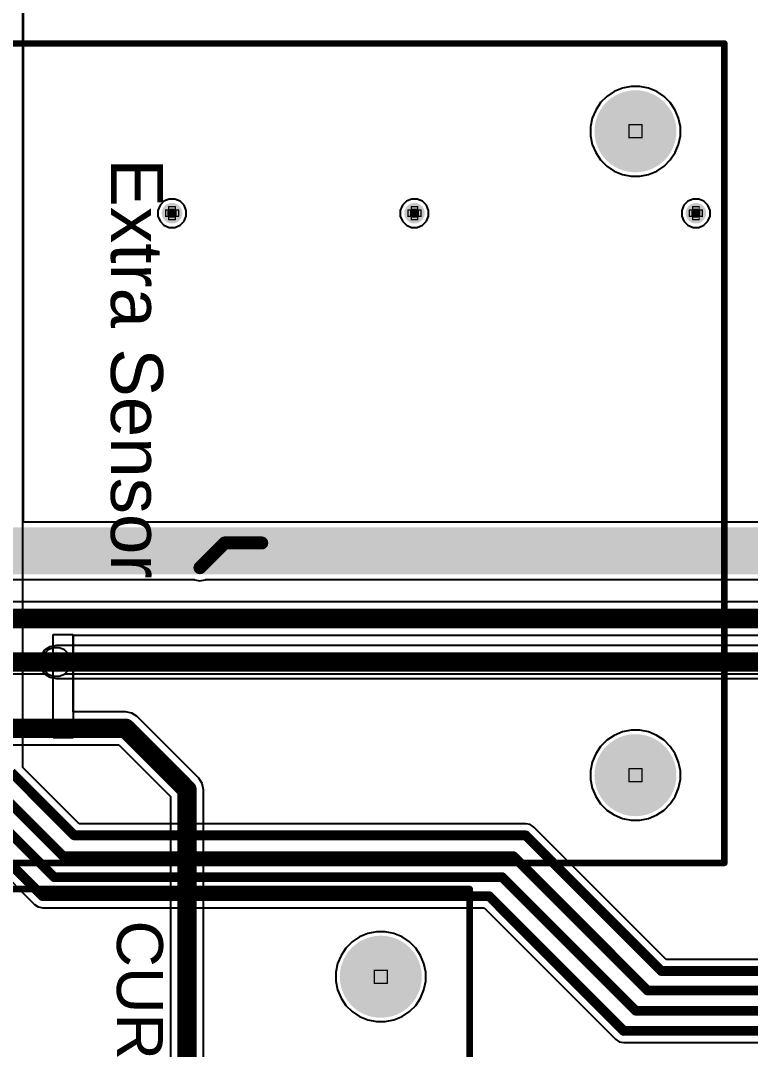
# Model space of a CAD drawing. Header units: inches. Extents: x -7 to 5163, y -3 to 5149.
# Drawn here: x 11.66 to 40.18, y 62.95 to 103.13 of the extents above; entities that cross this region are included whole.
import ezdxf

# ---------------------------------------------------------------- set-up
doc = ezdxf.new("R2010")
doc.units = ezdxf.units.IN
for name, color, linetype in [('Bottom Layer', 5, 'Continuous'), ('Bottom Solder', 6, 'Continuous'), ('Drill Drawing', 1, 'Continuous'), ('GND', 76, 'Continuous'), ('Multi-Layer', 9, 'Continuous'), ('Pad Holes', 156, 'Continuous'), ('PWR', 16, 'Continuous'), ('Top Layer', 1, 'Continuous'), ('Top Overlay', 2, 'Continuous'), ('Top Solder', 216, 'Continuous'), ('Via Holes', 16, 'Continuous')]:
    doc.layers.add(name, color=color, linetype=linetype)
doc.styles.add('Arial', font='', dxfattribs={"height": 0.2})
doc.styles.get('Arial').set_extended_font_data('Arial')

msp = doc.modelspace()

# ---------------------------------------------------------------- hatches: boundary and pattern name
at = {"layer": 'Bottom Layer'}
h = msp.add_hatch(color=5, dxfattribs=at)
edge = h.paths.add_edge_path()
edge.add_arc((35.687, 98.806), 1.5, 0, 360)
h = msp.add_hatch(color=5, dxfattribs=at)
edge = h.paths.add_edge_path()
edge.add_arc((17.577, 95.606), 0.3, 0, 360)
h = msp.add_hatch(color=5, dxfattribs=at)
edge = h.paths.add_edge_path()
edge.add_arc((27.051, 95.606), 0.3, 0, 360)
h = msp.add_hatch(color=5, dxfattribs=at)
edge = h.paths.add_edge_path()
edge.add_arc((38.049, 95.606), 0.3, 0, 360)
msp.add_hatch(color=5, dxfattribs=at).paths.add_polyline_path([(9.55, 81.509), (86.462, 81.509), (86.462, 83.333), (9.55, 83.333)])
h = msp.add_hatch(color=5, dxfattribs=at)
edge = h.paths.add_edge_path()
edge.add_arc((13.056, 78.08), 0.3, 0, 360)
h = msp.add_hatch(color=5, dxfattribs=at)
edge = h.paths.add_edge_path()
edge.add_arc((35.687, 73.66), 1.5, 0, 360)
h = msp.add_hatch(color=5, dxfattribs=at)
edge = h.paths.add_edge_path()
edge.add_arc((25.736, 65.788), 1.5, 0, 360)
at = {"layer": 'Bottom Solder'}
h = msp.add_hatch(color=6, dxfattribs=at)
edge = h.paths.add_edge_path()
edge.add_arc((35.687, 98.806), 1.602, 0, 360)
h = msp.add_hatch(color=6, dxfattribs=at)
edge = h.paths.add_edge_path()
edge.add_arc((17.577, 95.606), 0.402, 0, 360)
h = msp.add_hatch(color=6, dxfattribs=at)
edge = h.paths.add_edge_path()
edge.add_arc((27.051, 95.606), 0.402, 0, 360)
h = msp.add_hatch(color=6, dxfattribs=at)
edge = h.paths.add_edge_path()
edge.add_arc((38.049, 95.606), 0.402, 0, 360)
h = msp.add_hatch(color=6, dxfattribs=at)
edge = h.paths.add_edge_path()
edge.add_arc((13.056, 78.08), 0.402, 0, 360)
h = msp.add_hatch(color=6, dxfattribs=at)
edge = h.paths.add_edge_path()
edge.add_arc((35.687, 73.66), 1.602, 0, 360)
h = msp.add_hatch(color=6, dxfattribs=at)
edge = h.paths.add_edge_path()
edge.add_arc((25.736, 65.788), 1.602, 0, 360)
at = {"layer": 'GND'}
h = msp.add_hatch(color=76, dxfattribs=at)
edge = h.paths.add_edge_path()
edge.add_arc((35.687, 98.806), 1.5, 0, 360)
h = msp.add_hatch(color=76, dxfattribs=at)
edge = h.paths.add_edge_path()
edge.add_arc((17.577, 95.606), 0.3, 0, 360)
h = msp.add_hatch(color=76, dxfattribs=at)
edge = h.paths.add_edge_path()
edge.add_arc((27.051, 95.606), 0.3, 0, 360)
h = msp.add_hatch(color=76, dxfattribs=at)
edge = h.paths.add_edge_path()
edge.add_arc((38.049, 95.606), 0.3, 0, 360)
h = msp.add_hatch(color=76, dxfattribs=at)
edge = h.paths.add_edge_path()
edge.add_arc((13.056, 78.08), 0.3, 0, 360)
h = msp.add_hatch(color=76, dxfattribs=at)
edge = h.paths.add_edge_path()
edge.add_arc((35.687, 73.66), 1.5, 0, 360)
h = msp.add_hatch(color=76, dxfattribs=at)
edge = h.paths.add_edge_path()
edge.add_arc((25.736, 65.788), 1.5, 0, 360)
at = {"layer": 'Multi-Layer'}
h = msp.add_hatch(color=9, dxfattribs=at)
edge = h.paths.add_edge_path()
edge.add_arc((35.687, 98.806), 1.5, 0, 360)
h = msp.add_hatch(color=9, dxfattribs=at)
edge = h.paths.add_edge_path()
edge.add_arc((35.687, 73.66), 1.5, 0, 360)
h = msp.add_hatch(color=9, dxfattribs=at)
edge = h.paths.add_edge_path()
edge.add_arc((25.736, 65.788), 1.5, 0, 360)
at = {"layer": 'Pad Holes'}
h = msp.add_hatch(color=7, dxfattribs=at)
edge = h.paths.add_edge_path()
edge.add_arc((35.687, 98.806), 1.5, 0, 360)
h = msp.add_hatch(color=7, dxfattribs=at)
edge = h.paths.add_edge_path()
edge.add_arc((35.687, 73.66), 1.5, 0, 360)
h = msp.add_hatch(color=7, dxfattribs=at)
edge = h.paths.add_edge_path()
edge.add_arc((25.736, 65.788), 1.5, 0, 360)
at = {"layer": 'PWR'}
h = msp.add_hatch(color=16, dxfattribs=at)
edge = h.paths.add_edge_path()
edge.add_arc((35.687, 98.806), 1.5, 0, 360)
h = msp.add_hatch(color=16, dxfattribs=at)
edge = h.paths.add_edge_path()
edge.add_arc((17.577, 95.606), 0.3, 0, 360)
h = msp.add_hatch(color=16, dxfattribs=at)
edge = h.paths.add_edge_path()
edge.add_arc((27.051, 95.606), 0.3, 0, 360)
h = msp.add_hatch(color=16, dxfattribs=at)
edge = h.paths.add_edge_path()
edge.add_arc((38.049, 95.606), 0.3, 0, 360)
h = msp.add_hatch(color=16, dxfattribs=at)
edge = h.paths.add_edge_path()
edge.add_arc((13.056, 78.08), 0.3, 0, 360)
h = msp.add_hatch(color=16, dxfattribs=at)
edge = h.paths.add_edge_path()
edge.add_arc((35.687, 73.66), 1.5, 0, 360)
h = msp.add_hatch(color=16, dxfattribs=at)
edge = h.paths.add_edge_path()
edge.add_arc((25.736, 65.788), 1.5, 0, 360)
at = {"layer": 'Top Layer'}
h = msp.add_hatch(color=1, dxfattribs=at)
edge = h.paths.add_edge_path()
edge.add_arc((35.687, 98.806), 1.5, 0, 360)
h = msp.add_hatch(color=1, dxfattribs=at)
edge = h.paths.add_edge_path()
edge.add_arc((17.577, 95.606), 0.3, 0, 360)
h = msp.add_hatch(color=1, dxfattribs=at)
edge = h.paths.add_edge_path()
edge.add_arc((27.051, 95.606), 0.3, 0, 360)
h = msp.add_hatch(color=1, dxfattribs=at)
edge = h.paths.add_edge_path()
edge.add_arc((38.049, 95.606), 0.3, 0, 360)
h = msp.add_hatch(color=1, dxfattribs=at)
edge = h.paths.add_edge_path()
edge.add_arc((13.056, 78.08), 0.3, 0, 360)
h = msp.add_hatch(color=1, dxfattribs=at)
edge = h.paths.add_edge_path()
edge.add_arc((35.687, 73.66), 1.5, 0, 360)
h = msp.add_hatch(color=1, dxfattribs=at)
edge = h.paths.add_edge_path()
edge.add_arc((25.736, 65.788), 1.5, 0, 360)
at = {"layer": 'Top Solder'}
h = msp.add_hatch(color=216, dxfattribs=at)
edge = h.paths.add_edge_path()
edge.add_arc((35.687, 98.806), 1.602, 0, 360)
h = msp.add_hatch(color=216, dxfattribs=at)
edge = h.paths.add_edge_path()
edge.add_arc((17.577, 95.606), 0.402, 0, 360)
h = msp.add_hatch(color=216, dxfattribs=at)
edge = h.paths.add_edge_path()
edge.add_arc((27.051, 95.606), 0.402, 0, 360)
h = msp.add_hatch(color=216, dxfattribs=at)
edge = h.paths.add_edge_path()
edge.add_arc((38.049, 95.606), 0.402, 0, 360)
h = msp.add_hatch(color=216, dxfattribs=at)
edge = h.paths.add_edge_path()
edge.add_arc((13.056, 78.08), 0.402, 0, 360)
h = msp.add_hatch(color=216, dxfattribs=at)
edge = h.paths.add_edge_path()
edge.add_arc((35.687, 73.66), 1.602, 0, 360)
h = msp.add_hatch(color=216, dxfattribs=at)
edge = h.paths.add_edge_path()
edge.add_arc((25.736, 65.788), 1.602, 0, 360)
at = {"layer": 'Via Holes'}
h = msp.add_hatch(color=7, dxfattribs=at)
edge = h.paths.add_edge_path()
edge.add_arc((17.577, 95.606), 0.15, 0, 360)
h = msp.add_hatch(color=7, dxfattribs=at)
edge = h.paths.add_edge_path()
edge.add_arc((27.051, 95.606), 0.15, 0, 360)
h = msp.add_hatch(color=7, dxfattribs=at)
edge = h.paths.add_edge_path()
edge.add_arc((38.049, 95.606), 0.15, 0, 360)
h = msp.add_hatch(color=7, dxfattribs=at)
edge = h.paths.add_edge_path()
edge.add_arc((13.056, 78.08), 0.15, 0, 360)

# ---------------------------------------------------------------- linework, layer by layer
at = {"layer": 'Bottom Layer'}
for p, q in [((11.776, 83.54), (11.776, 108.329)), ((35.175, 100.493), (34.856, 100.36)), ((35.514, 100.56), (35.175, 100.493)), ((35.86, 100.56), (35.514, 100.56)), ((36.199, 100.493), (35.86, 100.56)), ((36.518, 100.36), (36.199, 100.493)), ((34.569, 100.168), (34.325, 99.924)), ((34.856, 100.36), (34.569, 100.168)), ((36.805, 100.168), (36.518, 100.36)), ((37.049, 99.924), (36.805, 100.168)), ((34.325, 99.924), (34.133, 99.637)), ((37.241, 99.637), (37.049, 99.924)), ((34, 99.318), (33.933, 98.979)), ((34.133, 99.637), (34, 99.318)), ((37.374, 99.318), (37.241, 99.637)), ((37.441, 98.979), (37.374, 99.318)), ((33.933, 98.979), (33.933, 98.633)), ((37.441, 98.633), (37.441, 98.979)), ((33.933, 98.633), (34, 98.294)), ((37.374, 98.294), (37.441, 98.633)), ((34, 98.294), (34.133, 97.975)), ((37.241, 97.975), (37.374, 98.294)), ((34.133, 97.975), (34.325, 97.688)), ((34.325, 97.688), (34.569, 97.444)), ((36.805, 97.444), (37.049, 97.688)), ((37.049, 97.688), (37.241, 97.975)), ((34.569, 97.444), (34.856, 97.252)), ((34.856, 97.252), (35.175, 97.119)), ((36.199, 97.119), (36.518, 97.252)), ((36.518, 97.252), (36.805, 97.444)), ((35.175, 97.119), (35.514, 97.052)), ((35.514, 97.052), (35.86, 97.052)), ((35.86, 97.052), (36.199, 97.119)), ((86.462, 83.54), (11.776, 83.54)), ((9.55, 81.301), (18.445, 81.301)), ((18.445, 81.301), (18.471, 81.284)), ((18.471, 81.284), (18.669, 81.245)), ((18.669, 81.245), (18.867, 81.284)), ((18.867, 81.284), (18.893, 81.301)), ((18.893, 81.301), (86.462, 81.301)), ((88.488, 80.429), (8.879, 80.429)), ((12.929, 79.159), (13.716, 79.159)), ((12.929, 75.12), (12.929, 79.159)), ((13.716, 79.159), (13.716, 75.12)), ((13.716, 76.136), (13.716, 79.134)), ((13.716, 79.134), (88.756, 79.134)), ((15.762, 76.136), (13.716, 76.136)), ((16.01, 76.087), (15.762, 76.136)), ((16.22, 75.947), (16.01, 76.087)), ((18.619, 73.548), (16.22, 75.947)), ((34.856, 75.214), (34.569, 75.022)), ((35.175, 75.347), (34.856, 75.214)), ((35.514, 75.414), (35.175, 75.347)), ((35.86, 75.414), (35.514, 75.414)), ((36.199, 75.347), (35.86, 75.414)), ((36.518, 75.214), (36.199, 75.347)), ((36.805, 75.022), (36.518, 75.214)), ((6.63, 74.841), (15.494, 74.841)), ((13.716, 75.12), (12.929, 75.12)), ((15.494, 74.841), (17.514, 72.822)), ((34.325, 74.778), (34.133, 74.491)), ((34.569, 75.022), (34.325, 74.778)), ((37.049, 74.778), (36.805, 75.022)), ((37.241, 74.491), (37.049, 74.778)), ((34.133, 74.491), (34, 74.172)), ((37.374, 74.172), (37.241, 74.491)), ((34, 74.172), (33.933, 73.833)), ((37.441, 73.833), (37.374, 74.172)), ((18.759, 73.337), (18.619, 73.548)), ((33.933, 73.833), (33.933, 73.487)), ((37.441, 73.487), (37.441, 73.833)), ((18.808, 73.09), (18.759, 73.337)), ((33.933, 73.487), (34, 73.148)), ((34, 73.148), (34.133, 72.829)), ((37.241, 72.829), (37.374, 73.148)), ((37.374, 73.148), (37.441, 73.487)), ((17.514, 72.822), (17.514, -0.457)), ((18.808, -0.189), (18.808, 73.09)), ((34.133, 72.829), (34.325, 72.542)), ((37.049, 72.542), (37.241, 72.829)), ((34.325, 72.542), (34.569, 72.298)), ((36.805, 72.298), (37.049, 72.542)), ((34.569, 72.298), (34.856, 72.106)), ((34.856, 72.106), (35.175, 71.973)), ((35.175, 71.973), (35.514, 71.906)), ((35.86, 71.906), (36.199, 71.973)), ((36.199, 71.973), (36.518, 72.106)), ((36.518, 72.106), (36.805, 72.298)), ((35.514, 71.906), (35.86, 71.906)), ((25.563, 67.542), (25.224, 67.475)), ((25.909, 67.542), (25.563, 67.542)), ((26.248, 67.475), (25.909, 67.542)), ((24.618, 67.15), (24.374, 66.906)), ((24.905, 67.342), (24.618, 67.15)), ((25.224, 67.475), (24.905, 67.342)), ((26.567, 67.342), (26.248, 67.475)), ((26.854, 67.15), (26.567, 67.342)), ((27.098, 66.906), (26.854, 67.15)), ((24.374, 66.906), (24.182, 66.619)), ((27.29, 66.619), (27.098, 66.906)), ((24.049, 66.3), (23.982, 65.961)), ((24.182, 66.619), (24.049, 66.3)), ((27.423, 66.3), (27.29, 66.619)), ((27.49, 65.961), (27.423, 66.3)), ((23.982, 65.961), (23.982, 65.615)), ((27.49, 65.615), (27.49, 65.961)), ((23.982, 65.615), (24.049, 65.276)), ((27.423, 65.276), (27.49, 65.615)), ((24.049, 65.276), (24.182, 64.957)), ((27.29, 64.957), (27.423, 65.276)), ((24.182, 64.957), (24.374, 64.67)), ((27.098, 64.67), (27.29, 64.957)), ((24.374, 64.67), (24.618, 64.426)), ((24.618, 64.426), (24.905, 64.234)), ((26.567, 64.234), (26.854, 64.426)), ((26.854, 64.426), (27.098, 64.67)), ((24.905, 64.234), (25.224, 64.101)), ((25.224, 64.101), (25.563, 64.034)), ((25.563, 64.034), (25.909, 64.034)), ((25.909, 64.034), (26.248, 64.101)), ((26.248, 64.101), (26.567, 64.234))]:
    msp.add_line(p, q, dxfattribs=at)
for points, const_width in [([(18.669, 81.763), (19.634, 82.728)], 0.508), ([(19.634, 82.728), (21.082, 82.728)], 0.508), ([(8.611, 79.781), (88.756, 79.781)], 0.762), ([(7.137, 78.08), (13.056, 78.08)], 0.762), ([(6.63, 75.489), (15.762, 75.489)], 0.762), ([(15.762, 75.489), (18.161, 73.09)], 0.762), ([(18.161, -0.457), (18.161, 73.09)], 0.762)]:
    msp.add_lwpolyline(points, dxfattribs=dict(at, const_width=const_width))
for points, const_width in [([(19.507, 82.728, 1), (19.761, 82.728, 1)], 0.254), ([(19.507, 82.728, 1), (19.761, 82.728, 1)], 0.254), ([(20.955, 82.728, 1), (21.209, 82.728, 1)], 0.254), ([(18.542, 81.763, 1), (18.796, 81.763, 1)], 0.254), ([(12.865, 78.08, 1), (13.246, 78.08, 1)], 0.381), ([(15.571, 75.489, 1), (15.952, 75.489, 1)], 0.381), ([(15.571, 75.489, 1), (15.952, 75.489, 1)], 0.381), ([(17.971, 73.09, 1), (18.352, 73.09, 1)], 0.381), ([(17.971, 73.09, 1), (18.352, 73.09, 1)], 0.381)]:
    msp.add_lwpolyline(points, format="xyb", close=True, dxfattribs=dict(at, const_width=const_width))
at = {"layer": 'Drill Drawing', "const_width": 0.0508}
for points in [[(35.433, 99.06), (35.941, 99.06)], [(35.433, 98.552), (35.433, 99.06)], [(35.941, 98.552), (35.941, 99.06)], [(35.433, 98.552), (35.941, 98.552)], [(17.323, 95.479), (17.323, 95.733)], [(17.323, 95.733), (17.45, 95.733)], [(17.424, 95.529), (17.424, 95.682)], [(17.424, 95.682), (17.501, 95.682)], [(17.45, 95.733), (17.45, 95.86)], [(17.45, 95.86), (17.704, 95.86)], [(17.501, 95.682), (17.501, 95.758)], [(17.501, 95.758), (17.653, 95.758)], [(17.653, 95.682), (17.653, 95.758)], [(17.653, 95.682), (17.729, 95.682)], [(17.704, 95.733), (17.704, 95.86)], [(17.704, 95.733), (17.831, 95.733)], [(17.729, 95.529), (17.729, 95.682)], [(17.831, 95.479), (17.831, 95.733)], [(26.797, 95.479), (26.797, 95.733)], [(26.797, 95.733), (26.924, 95.733)], [(26.899, 95.529), (26.899, 95.682)], [(26.899, 95.682), (26.975, 95.682)], [(26.924, 95.733), (26.924, 95.86)], [(26.924, 95.86), (27.178, 95.86)], [(26.975, 95.682), (26.975, 95.758)], [(26.975, 95.758), (27.127, 95.758)], [(27.127, 95.682), (27.127, 95.758)], [(27.127, 95.682), (27.203, 95.682)], [(27.178, 95.733), (27.178, 95.86)], [(27.178, 95.733), (27.305, 95.733)], [(27.203, 95.529), (27.203, 95.682)], [(27.305, 95.479), (27.305, 95.733)], [(37.795, 95.479), (37.795, 95.733)], [(37.795, 95.733), (37.922, 95.733)], [(37.897, 95.529), (37.897, 95.682)], [(37.897, 95.682), (37.973, 95.682)], [(37.922, 95.733), (37.922, 95.86)], [(37.922, 95.86), (38.176, 95.86)], [(37.973, 95.682), (37.973, 95.758)], [(37.973, 95.758), (38.125, 95.758)], [(38.125, 95.682), (38.125, 95.758)], [(38.125, 95.682), (38.202, 95.682)], [(38.176, 95.733), (38.176, 95.86)], [(38.176, 95.733), (38.303, 95.733)], [(38.202, 95.529), (38.202, 95.682)], [(38.303, 95.479), (38.303, 95.733)], [(17.323, 95.479), (17.45, 95.479)], [(17.424, 95.529), (17.501, 95.529)], [(17.45, 95.352), (17.45, 95.479)], [(17.45, 95.352), (17.704, 95.352)], [(17.501, 95.453), (17.501, 95.529)], [(17.501, 95.453), (17.653, 95.453)], [(17.653, 95.529), (17.729, 95.529)], [(17.653, 95.453), (17.653, 95.529)], [(17.704, 95.479), (17.831, 95.479)], [(17.704, 95.352), (17.704, 95.479)], [(26.797, 95.479), (26.924, 95.479)], [(26.899, 95.529), (26.975, 95.529)], [(26.924, 95.352), (26.924, 95.479)], [(26.924, 95.352), (27.178, 95.352)], [(26.975, 95.453), (26.975, 95.529)], [(26.975, 95.453), (27.127, 95.453)], [(27.127, 95.529), (27.203, 95.529)], [(27.127, 95.453), (27.127, 95.529)], [(27.178, 95.479), (27.305, 95.479)], [(27.178, 95.352), (27.178, 95.479)], [(37.795, 95.479), (37.922, 95.479)], [(37.897, 95.529), (37.973, 95.529)], [(37.922, 95.352), (37.922, 95.479)], [(37.922, 95.352), (38.176, 95.352)], [(37.973, 95.453), (37.973, 95.529)], [(37.973, 95.453), (38.125, 95.453)], [(38.125, 95.529), (38.202, 95.529)], [(38.125, 95.453), (38.125, 95.529)], [(38.176, 95.479), (38.303, 95.479)], [(38.176, 95.352), (38.176, 95.479)], [(12.929, 78.207), (12.929, 78.334)], [(12.929, 78.334), (13.183, 78.334)], [(13.183, 78.207), (13.183, 78.334)], [(12.802, 77.953), (12.802, 78.207)], [(12.802, 78.207), (12.929, 78.207)], [(12.802, 77.953), (12.929, 77.953)], [(12.903, 78.003), (12.903, 78.156)], [(12.903, 78.156), (12.979, 78.156)], [(12.903, 78.003), (12.979, 78.003)], [(12.929, 77.826), (12.929, 77.953)], [(12.979, 78.156), (12.979, 78.232)], [(12.979, 78.232), (13.132, 78.232)], [(12.979, 77.927), (12.979, 78.003)], [(12.979, 77.927), (13.132, 77.927)], [(13.132, 78.156), (13.132, 78.232)], [(13.132, 78.156), (13.208, 78.156)], [(13.132, 78.003), (13.208, 78.003)], [(13.132, 77.927), (13.132, 78.003)], [(13.183, 78.207), (13.31, 78.207)], [(13.183, 77.953), (13.31, 77.953)], [(13.183, 77.826), (13.183, 77.953)], [(13.208, 78.003), (13.208, 78.156)], [(13.31, 77.953), (13.31, 78.207)], [(12.929, 77.826), (13.183, 77.826)], [(35.433, 73.914), (35.941, 73.914)], [(35.433, 73.406), (35.433, 73.914)], [(35.941, 73.406), (35.941, 73.914)], [(35.433, 73.406), (35.941, 73.406)], [(25.482, 66.042), (25.99, 66.042)], [(25.482, 65.534), (25.482, 66.042)], [(25.99, 65.534), (25.99, 66.042)], [(25.482, 65.534), (25.99, 65.534)]]:
    msp.add_lwpolyline(points, dxfattribs=at)
at = {"layer": 'Drill Drawing', "const_width": 0.0254}
for points in [[(35.42, 99.06, 1), (35.446, 99.06, 1)], [(35.42, 99.06, 1), (35.446, 99.06, 1)], [(35.928, 99.06, 1), (35.954, 99.06, 1)], [(35.928, 99.06, 1), (35.954, 99.06, 1)], [(35.42, 98.552, 1), (35.446, 98.552, 1)], [(35.42, 98.552, 1), (35.446, 98.552, 1)], [(35.928, 98.552, 1), (35.954, 98.552, 1)], [(35.928, 98.552, 1), (35.954, 98.552, 1)], [(17.31, 95.733, 1), (17.335, 95.733, 1)], [(17.31, 95.733, 1), (17.335, 95.733, 1)], [(17.412, 95.682, 1), (17.437, 95.682, 1)], [(17.412, 95.682, 1), (17.437, 95.682, 1)], [(17.437, 95.86, 1), (17.462, 95.86, 1)], [(17.437, 95.86, 1), (17.462, 95.86, 1)], [(17.437, 95.733, 1), (17.462, 95.733, 1)], [(17.437, 95.733, 1), (17.462, 95.733, 1)], [(17.488, 95.758, 1), (17.513, 95.758, 1)], [(17.488, 95.758, 1), (17.513, 95.758, 1)], [(17.488, 95.682, 1), (17.513, 95.682, 1)], [(17.488, 95.682, 1), (17.513, 95.682, 1)], [(17.64, 95.758, 1), (17.666, 95.758, 1)], [(17.64, 95.758, 1), (17.666, 95.758, 1)], [(17.64, 95.682, 1), (17.666, 95.682, 1)], [(17.64, 95.682, 1), (17.666, 95.682, 1)], [(17.691, 95.86, 1), (17.716, 95.86, 1)], [(17.691, 95.86, 1), (17.716, 95.86, 1)], [(17.691, 95.733, 1), (17.716, 95.733, 1)], [(17.691, 95.733, 1), (17.716, 95.733, 1)], [(17.716, 95.682, 1), (17.742, 95.682, 1)], [(17.716, 95.682, 1), (17.742, 95.682, 1)], [(17.818, 95.733, 1), (17.843, 95.733, 1)], [(17.818, 95.733, 1), (17.843, 95.733, 1)], [(26.784, 95.733, 1), (26.81, 95.733, 1)], [(26.784, 95.733, 1), (26.81, 95.733, 1)], [(26.886, 95.682, 1), (26.911, 95.682, 1)], [(26.886, 95.682, 1), (26.911, 95.682, 1)], [(26.911, 95.86, 1), (26.937, 95.86, 1)], [(26.911, 95.86, 1), (26.937, 95.86, 1)], [(26.911, 95.733, 1), (26.937, 95.733, 1)], [(26.911, 95.733, 1), (26.937, 95.733, 1)], [(26.962, 95.758, 1), (26.988, 95.758, 1)], [(26.962, 95.758, 1), (26.988, 95.758, 1)], [(26.962, 95.682, 1), (26.988, 95.682, 1)], [(26.962, 95.682, 1), (26.988, 95.682, 1)], [(27.114, 95.758, 1), (27.14, 95.758, 1)], [(27.114, 95.758, 1), (27.14, 95.758, 1)], [(27.114, 95.682, 1), (27.14, 95.682, 1)], [(27.114, 95.682, 1), (27.14, 95.682, 1)], [(27.165, 95.86, 1), (27.191, 95.86, 1)], [(27.165, 95.86, 1), (27.191, 95.86, 1)], [(27.165, 95.733, 1), (27.191, 95.733, 1)], [(27.165, 95.733, 1), (27.191, 95.733, 1)], [(27.191, 95.682, 1), (27.216, 95.682, 1)], [(27.191, 95.682, 1), (27.216, 95.682, 1)], [(27.292, 95.733, 1), (27.318, 95.733, 1)], [(27.292, 95.733, 1), (27.318, 95.733, 1)], [(37.782, 95.733, 1), (37.808, 95.733, 1)], [(37.782, 95.733, 1), (37.808, 95.733, 1)], [(37.884, 95.682, 1), (37.909, 95.682, 1)], [(37.884, 95.682, 1), (37.909, 95.682, 1)], [(37.909, 95.86, 1), (37.935, 95.86, 1)], [(37.909, 95.86, 1), (37.935, 95.86, 1)], [(37.909, 95.733, 1), (37.935, 95.733, 1)], [(37.909, 95.733, 1), (37.935, 95.733, 1)], [(37.96, 95.758, 1), (37.986, 95.758, 1)], [(37.96, 95.758, 1), (37.986, 95.758, 1)], [(37.96, 95.682, 1), (37.986, 95.682, 1)], [(37.96, 95.682, 1), (37.986, 95.682, 1)], [(38.113, 95.758, 1), (38.138, 95.758, 1)], [(38.113, 95.758, 1), (38.138, 95.758, 1)], [(38.113, 95.682, 1), (38.138, 95.682, 1)], [(38.113, 95.682, 1), (38.138, 95.682, 1)], [(38.163, 95.86, 1), (38.189, 95.86, 1)], [(38.163, 95.86, 1), (38.189, 95.86, 1)], [(38.163, 95.733, 1), (38.189, 95.733, 1)], [(38.163, 95.733, 1), (38.189, 95.733, 1)], [(38.189, 95.682, 1), (38.214, 95.682, 1)], [(38.189, 95.682, 1), (38.214, 95.682, 1)], [(38.291, 95.733, 1), (38.316, 95.733, 1)], [(38.291, 95.733, 1), (38.316, 95.733, 1)], [(17.31, 95.479, 1), (17.335, 95.479, 1)], [(17.31, 95.479, 1), (17.335, 95.479, 1)], [(17.412, 95.529, 1), (17.437, 95.529, 1)], [(17.412, 95.529, 1), (17.437, 95.529, 1)], [(17.437, 95.479, 1), (17.462, 95.479, 1)], [(17.437, 95.479, 1), (17.462, 95.479, 1)], [(17.437, 95.352, 1), (17.462, 95.352, 1)], [(17.437, 95.352, 1), (17.462, 95.352, 1)], [(17.488, 95.529, 1), (17.513, 95.529, 1)], [(17.488, 95.529, 1), (17.513, 95.529, 1)], [(17.488, 95.453, 1), (17.513, 95.453, 1)], [(17.488, 95.453, 1), (17.513, 95.453, 1)], [(17.64, 95.529, 1), (17.666, 95.529, 1)], [(17.64, 95.529, 1), (17.666, 95.529, 1)], [(17.64, 95.453, 1), (17.666, 95.453, 1)], [(17.64, 95.453, 1), (17.666, 95.453, 1)], [(17.691, 95.479, 1), (17.716, 95.479, 1)], [(17.691, 95.479, 1), (17.716, 95.479, 1)], [(17.691, 95.352, 1), (17.716, 95.352, 1)], [(17.691, 95.352, 1), (17.716, 95.352, 1)], [(17.716, 95.529, 1), (17.742, 95.529, 1)], [(17.716, 95.529, 1), (17.742, 95.529, 1)], [(17.818, 95.479, 1), (17.843, 95.479, 1)], [(17.818, 95.479, 1), (17.843, 95.479, 1)], [(26.784, 95.479, 1), (26.81, 95.479, 1)], [(26.784, 95.479, 1), (26.81, 95.479, 1)], [(26.886, 95.529, 1), (26.911, 95.529, 1)], [(26.886, 95.529, 1), (26.911, 95.529, 1)], [(26.911, 95.479, 1), (26.937, 95.479, 1)], [(26.911, 95.479, 1), (26.937, 95.479, 1)], [(26.911, 95.352, 1), (26.937, 95.352, 1)], [(26.911, 95.352, 1), (26.937, 95.352, 1)], [(26.962, 95.529, 1), (26.988, 95.529, 1)], [(26.962, 95.529, 1), (26.988, 95.529, 1)], [(26.962, 95.453, 1), (26.988, 95.453, 1)], [(26.962, 95.453, 1), (26.988, 95.453, 1)], [(27.114, 95.529, 1), (27.14, 95.529, 1)], [(27.114, 95.529, 1), (27.14, 95.529, 1)], [(27.114, 95.453, 1), (27.14, 95.453, 1)], [(27.114, 95.453, 1), (27.14, 95.453, 1)], [(27.165, 95.479, 1), (27.191, 95.479, 1)], [(27.165, 95.479, 1), (27.191, 95.479, 1)], [(27.165, 95.352, 1), (27.191, 95.352, 1)], [(27.165, 95.352, 1), (27.191, 95.352, 1)], [(27.191, 95.529, 1), (27.216, 95.529, 1)], [(27.191, 95.529, 1), (27.216, 95.529, 1)], [(27.292, 95.479, 1), (27.318, 95.479, 1)], [(27.292, 95.479, 1), (27.318, 95.479, 1)], [(37.782, 95.479, 1), (37.808, 95.479, 1)], [(37.782, 95.479, 1), (37.808, 95.479, 1)], [(37.884, 95.529, 1), (37.909, 95.529, 1)], [(37.884, 95.529, 1), (37.909, 95.529, 1)], [(37.909, 95.479, 1), (37.935, 95.479, 1)], [(37.909, 95.479, 1), (37.935, 95.479, 1)], [(37.909, 95.352, 1), (37.935, 95.352, 1)], [(37.909, 95.352, 1), (37.935, 95.352, 1)], [(37.96, 95.529, 1), (37.986, 95.529, 1)], [(37.96, 95.529, 1), (37.986, 95.529, 1)], [(37.96, 95.453, 1), (37.986, 95.453, 1)], [(37.96, 95.453, 1), (37.986, 95.453, 1)], [(38.113, 95.529, 1), (38.138, 95.529, 1)], [(38.113, 95.529, 1), (38.138, 95.529, 1)], [(38.113, 95.453, 1), (38.138, 95.453, 1)], [(38.113, 95.453, 1), (38.138, 95.453, 1)], [(38.163, 95.479, 1), (38.189, 95.479, 1)], [(38.163, 95.479, 1), (38.189, 95.479, 1)], [(38.163, 95.352, 1), (38.189, 95.352, 1)], [(38.163, 95.352, 1), (38.189, 95.352, 1)], [(38.189, 95.529, 1), (38.214, 95.529, 1)], [(38.189, 95.529, 1), (38.214, 95.529, 1)], [(38.291, 95.479, 1), (38.316, 95.479, 1)], [(38.291, 95.479, 1), (38.316, 95.479, 1)], [(12.916, 78.334, 1), (12.941, 78.334, 1)], [(12.916, 78.334, 1), (12.941, 78.334, 1)], [(13.17, 78.334, 1), (13.195, 78.334, 1)], [(13.17, 78.334, 1), (13.195, 78.334, 1)], [(12.789, 78.207, 1), (12.814, 78.207, 1)], [(12.789, 78.207, 1), (12.814, 78.207, 1)], [(12.789, 77.953, 1), (12.814, 77.953, 1)], [(12.789, 77.953, 1), (12.814, 77.953, 1)], [(12.89, 78.156, 1), (12.916, 78.156, 1)], [(12.89, 78.156, 1), (12.916, 78.156, 1)], [(12.89, 78.003, 1), (12.916, 78.003, 1)], [(12.89, 78.003, 1), (12.916, 78.003, 1)], [(12.916, 78.207, 1), (12.941, 78.207, 1)], [(12.916, 78.207, 1), (12.941, 78.207, 1)], [(12.916, 77.953, 1), (12.941, 77.953, 1)], [(12.916, 77.953, 1), (12.941, 77.953, 1)], [(12.967, 78.232, 1), (12.992, 78.232, 1)], [(12.967, 78.232, 1), (12.992, 78.232, 1)], [(12.967, 78.156, 1), (12.992, 78.156, 1)], [(12.967, 78.156, 1), (12.992, 78.156, 1)], [(12.967, 78.003, 1), (12.992, 78.003, 1)], [(12.967, 78.003, 1), (12.992, 78.003, 1)], [(12.967, 77.927, 1), (12.992, 77.927, 1)], [(12.967, 77.927, 1), (12.992, 77.927, 1)], [(13.119, 78.232, 1), (13.145, 78.232, 1)], [(13.119, 78.232, 1), (13.145, 78.232, 1)], [(13.119, 78.156, 1), (13.145, 78.156, 1)], [(13.119, 78.156, 1), (13.145, 78.156, 1)], [(13.119, 78.003, 1), (13.145, 78.003, 1)], [(13.119, 78.003, 1), (13.145, 78.003, 1)], [(13.119, 77.927, 1), (13.145, 77.927, 1)], [(13.119, 77.927, 1), (13.145, 77.927, 1)], [(13.17, 78.207, 1), (13.195, 78.207, 1)], [(13.17, 78.207, 1), (13.195, 78.207, 1)], [(13.17, 77.953, 1), (13.195, 77.953, 1)], [(13.17, 77.953, 1), (13.195, 77.953, 1)], [(13.195, 78.156, 1), (13.221, 78.156, 1)], [(13.195, 78.156, 1), (13.221, 78.156, 1)], [(13.195, 78.003, 1), (13.221, 78.003, 1)], [(13.195, 78.003, 1), (13.221, 78.003, 1)], [(13.297, 78.207, 1), (13.322, 78.207, 1)], [(13.297, 78.207, 1), (13.322, 78.207, 1)], [(13.297, 77.953, 1), (13.322, 77.953, 1)], [(13.297, 77.953, 1), (13.322, 77.953, 1)], [(12.916, 77.826, 1), (12.941, 77.826, 1)], [(12.916, 77.826, 1), (12.941, 77.826, 1)], [(13.17, 77.826, 1), (13.195, 77.826, 1)], [(13.17, 77.826, 1), (13.195, 77.826, 1)], [(35.42, 73.914, 1), (35.446, 73.914, 1)], [(35.42, 73.914, 1), (35.446, 73.914, 1)], [(35.928, 73.914, 1), (35.954, 73.914, 1)], [(35.928, 73.914, 1), (35.954, 73.914, 1)], [(35.42, 73.406, 1), (35.446, 73.406, 1)], [(35.42, 73.406, 1), (35.446, 73.406, 1)], [(35.928, 73.406, 1), (35.954, 73.406, 1)], [(35.928, 73.406, 1), (35.954, 73.406, 1)], [(25.469, 66.042, 1), (25.495, 66.042, 1)], [(25.469, 66.042, 1), (25.495, 66.042, 1)], [(25.977, 66.042, 1), (26.003, 66.042, 1)], [(25.977, 66.042, 1), (26.003, 66.042, 1)], [(25.469, 65.534, 1), (25.495, 65.534, 1)], [(25.469, 65.534, 1), (25.495, 65.534, 1)], [(25.977, 65.534, 1), (26.003, 65.534, 1)], [(25.977, 65.534, 1), (26.003, 65.534, 1)]]:
    msp.add_lwpolyline(points, format="xyb", close=True, dxfattribs=at)
at = {"layer": 'GND'}
for p, q in [((35.175, 100.493), (34.856, 100.36)), ((35.514, 100.56), (35.175, 100.493)), ((35.86, 100.56), (35.514, 100.56)), ((36.199, 100.493), (35.86, 100.56)), ((36.518, 100.36), (36.199, 100.493)), ((34.569, 100.168), (34.325, 99.924)), ((34.856, 100.36), (34.569, 100.168)), ((36.805, 100.168), (36.518, 100.36)), ((37.049, 99.924), (36.805, 100.168)), ((34.325, 99.924), (34.133, 99.637)), ((37.241, 99.637), (37.049, 99.924)), ((34, 99.318), (33.933, 98.979)), ((34.133, 99.637), (34, 99.318)), ((37.374, 99.318), (37.241, 99.637)), ((37.441, 98.979), (37.374, 99.318)), ((33.933, 98.979), (33.933, 98.633)), ((37.441, 98.633), (37.441, 98.979)), ((33.933, 98.633), (34, 98.294)), ((37.374, 98.294), (37.441, 98.633)), ((34, 98.294), (34.133, 97.975)), ((37.241, 97.975), (37.374, 98.294)), ((34.133, 97.975), (34.325, 97.688)), ((34.325, 97.688), (34.569, 97.444)), ((36.805, 97.444), (37.049, 97.688)), ((37.049, 97.688), (37.241, 97.975)), ((34.569, 97.444), (34.856, 97.252)), ((34.856, 97.252), (35.175, 97.119)), ((36.199, 97.119), (36.518, 97.252)), ((36.518, 97.252), (36.805, 97.444)), ((35.175, 97.119), (35.514, 97.052)), ((35.514, 97.052), (35.86, 97.052)), ((35.86, 97.052), (36.199, 97.119)), ((12.586, 78.393), (12.502, 78.19)), ((12.742, 78.549), (12.586, 78.393)), ((12.945, 78.634), (12.742, 78.549)), ((13.166, 78.634), (12.945, 78.634)), ((13.369, 78.549), (13.166, 78.634)), ((13.525, 78.393), (13.369, 78.549)), ((13.61, 78.19), (13.525, 78.393)), ((12.502, 78.19), (12.502, 77.969)), ((12.502, 77.969), (12.586, 77.766)), ((13.525, 77.766), (13.61, 77.969)), ((13.61, 77.969), (13.61, 78.19)), ((12.586, 77.766), (12.742, 77.61)), ((12.742, 77.61), (12.945, 77.526)), ((13.166, 77.526), (13.369, 77.61)), ((13.369, 77.61), (13.525, 77.766)), ((12.945, 77.526), (13.166, 77.526)), ((34.856, 75.214), (34.569, 75.022)), ((35.175, 75.347), (34.856, 75.214)), ((35.514, 75.414), (35.175, 75.347)), ((35.86, 75.414), (35.514, 75.414)), ((36.199, 75.347), (35.86, 75.414)), ((36.518, 75.214), (36.199, 75.347)), ((36.805, 75.022), (36.518, 75.214)), ((34.325, 74.778), (34.133, 74.491)), ((34.569, 75.022), (34.325, 74.778)), ((37.049, 74.778), (36.805, 75.022)), ((37.241, 74.491), (37.049, 74.778)), ((34.133, 74.491), (34, 74.172)), ((37.374, 74.172), (37.241, 74.491)), ((34, 74.172), (33.933, 73.833)), ((37.441, 73.833), (37.374, 74.172)), ((33.933, 73.833), (33.933, 73.487)), ((37.441, 73.487), (37.441, 73.833)), ((33.933, 73.487), (34, 73.148)), ((34, 73.148), (34.133, 72.829)), ((37.241, 72.829), (37.374, 73.148)), ((37.374, 73.148), (37.441, 73.487)), ((34.133, 72.829), (34.325, 72.542)), ((37.049, 72.542), (37.241, 72.829)), ((34.325, 72.542), (34.569, 72.298)), ((36.805, 72.298), (37.049, 72.542)), ((34.569, 72.298), (34.856, 72.106)), ((34.856, 72.106), (35.175, 71.973)), ((35.175, 71.973), (35.514, 71.906)), ((35.86, 71.906), (36.199, 71.973)), ((36.199, 71.973), (36.518, 72.106)), ((36.518, 72.106), (36.805, 72.298)), ((35.514, 71.906), (35.86, 71.906)), ((25.563, 67.542), (25.224, 67.475)), ((25.909, 67.542), (25.563, 67.542)), ((26.248, 67.475), (25.909, 67.542)), ((24.618, 67.15), (24.374, 66.906)), ((24.905, 67.342), (24.618, 67.15)), ((25.224, 67.475), (24.905, 67.342)), ((26.567, 67.342), (26.248, 67.475)), ((26.854, 67.15), (26.567, 67.342)), ((27.098, 66.906), (26.854, 67.15)), ((24.374, 66.906), (24.182, 66.619)), ((27.29, 66.619), (27.098, 66.906)), ((24.049, 66.3), (23.982, 65.961)), ((24.182, 66.619), (24.049, 66.3)), ((27.423, 66.3), (27.29, 66.619)), ((27.49, 65.961), (27.423, 66.3)), ((23.982, 65.961), (23.982, 65.615)), ((27.49, 65.615), (27.49, 65.961)), ((23.982, 65.615), (24.049, 65.276)), ((27.423, 65.276), (27.49, 65.615)), ((24.049, 65.276), (24.182, 64.957)), ((27.29, 64.957), (27.423, 65.276)), ((24.182, 64.957), (24.374, 64.67)), ((27.098, 64.67), (27.29, 64.957)), ((24.374, 64.67), (24.618, 64.426)), ((24.618, 64.426), (24.905, 64.234)), ((26.567, 64.234), (26.854, 64.426)), ((26.854, 64.426), (27.098, 64.67)), ((24.905, 64.234), (25.224, 64.101)), ((25.224, 64.101), (25.563, 64.034)), ((25.563, 64.034), (25.909, 64.034)), ((25.909, 64.034), (26.248, 64.101)), ((26.248, 64.101), (26.567, 64.234))]:
    msp.add_line(p, q, dxfattribs=at)
at = {"layer": 'PWR'}
for p, q in [((35.175, 100.493), (34.856, 100.36)), ((35.514, 100.56), (35.175, 100.493)), ((35.86, 100.56), (35.514, 100.56)), ((36.199, 100.493), (35.86, 100.56)), ((36.518, 100.36), (36.199, 100.493)), ((34.569, 100.168), (34.325, 99.924)), ((34.856, 100.36), (34.569, 100.168)), ((36.805, 100.168), (36.518, 100.36)), ((37.049, 99.924), (36.805, 100.168)), ((34.325, 99.924), (34.133, 99.637)), ((37.241, 99.637), (37.049, 99.924)), ((34, 99.318), (33.933, 98.979)), ((34.133, 99.637), (34, 99.318)), ((37.374, 99.318), (37.241, 99.637)), ((37.441, 98.979), (37.374, 99.318)), ((33.933, 98.979), (33.933, 98.633)), ((37.441, 98.633), (37.441, 98.979)), ((33.933, 98.633), (34, 98.294)), ((37.374, 98.294), (37.441, 98.633)), ((34, 98.294), (34.133, 97.975)), ((37.241, 97.975), (37.374, 98.294)), ((34.133, 97.975), (34.325, 97.688)), ((34.325, 97.688), (34.569, 97.444)), ((36.805, 97.444), (37.049, 97.688)), ((37.049, 97.688), (37.241, 97.975)), ((34.569, 97.444), (34.856, 97.252)), ((34.856, 97.252), (35.175, 97.119)), ((36.199, 97.119), (36.518, 97.252)), ((36.518, 97.252), (36.805, 97.444)), ((35.175, 97.119), (35.514, 97.052)), ((35.514, 97.052), (35.86, 97.052)), ((35.86, 97.052), (36.199, 97.119)), ((17.263, 96.075), (17.107, 95.919)), ((17.467, 96.16), (17.263, 96.075)), ((17.687, 96.16), (17.467, 96.16)), ((17.891, 96.075), (17.687, 96.16)), ((18.046, 95.919), (17.891, 96.075)), ((26.737, 96.075), (26.581, 95.919)), ((26.941, 96.16), (26.737, 96.075)), ((27.161, 96.16), (26.941, 96.16)), ((27.365, 96.075), (27.161, 96.16)), ((27.521, 95.919), (27.365, 96.075)), ((37.735, 96.075), (37.58, 95.919)), ((37.939, 96.16), (37.735, 96.075)), ((38.159, 96.16), (37.939, 96.16)), ((38.363, 96.075), (38.159, 96.16)), ((38.519, 95.919), (38.363, 96.075)), ((17.107, 95.919), (17.023, 95.716)), ((17.023, 95.716), (17.023, 95.495)), ((18.131, 95.716), (18.046, 95.919)), ((18.131, 95.495), (18.131, 95.716)), ((26.581, 95.919), (26.497, 95.716)), ((26.497, 95.716), (26.497, 95.495)), ((27.605, 95.716), (27.521, 95.919)), ((27.605, 95.495), (27.605, 95.716)), ((37.58, 95.919), (37.495, 95.716)), ((37.495, 95.716), (37.495, 95.495)), ((38.603, 95.716), (38.519, 95.919)), ((38.603, 95.495), (38.603, 95.716)), ((17.023, 95.495), (17.107, 95.292)), ((17.107, 95.292), (17.263, 95.136)), ((17.891, 95.136), (18.046, 95.292)), ((18.046, 95.292), (18.131, 95.495)), ((26.497, 95.495), (26.581, 95.292)), ((26.581, 95.292), (26.737, 95.136)), ((27.365, 95.136), (27.521, 95.292)), ((27.521, 95.292), (27.605, 95.495)), ((37.495, 95.495), (37.58, 95.292)), ((37.58, 95.292), (37.735, 95.136)), ((38.363, 95.136), (38.519, 95.292)), ((38.519, 95.292), (38.603, 95.495)), ((17.263, 95.136), (17.467, 95.052)), ((17.467, 95.052), (17.687, 95.052)), ((17.687, 95.052), (17.891, 95.136)), ((26.737, 95.136), (26.941, 95.052)), ((26.941, 95.052), (27.161, 95.052)), ((27.161, 95.052), (27.365, 95.136)), ((37.735, 95.136), (37.939, 95.052)), ((37.939, 95.052), (38.159, 95.052)), ((38.159, 95.052), (38.363, 95.136)), ((12.586, 78.393), (12.509, 78.207)), ((12.742, 78.549), (12.586, 78.393)), ((12.945, 78.634), (12.742, 78.549)), ((13.166, 78.634), (12.945, 78.634)), ((13.369, 78.549), (13.166, 78.634)), ((13.525, 78.393), (13.369, 78.549)), ((13.603, 78.207), (13.525, 78.393)), ((12.509, 78.207), (-2.787, 78.207)), ((19.703, 78.207), (13.603, 78.207)), ((81.55, 78.207), (19.703, 78.207)), ((-2.787, 77.622), (12.729, 77.622)), ((12.729, 77.622), (12.742, 77.61)), ((12.742, 77.61), (12.945, 77.526)), ((13.166, 77.526), (13.369, 77.61)), ((13.369, 77.61), (13.382, 77.622)), ((13.382, 77.622), (85.391, 77.622)), ((12.945, 77.526), (13.166, 77.526)), ((34.856, 75.214), (34.569, 75.022)), ((35.175, 75.347), (34.856, 75.214)), ((35.514, 75.414), (35.175, 75.347)), ((35.86, 75.414), (35.514, 75.414)), ((36.199, 75.347), (35.86, 75.414)), ((36.518, 75.214), (36.199, 75.347)), ((36.805, 75.022), (36.518, 75.214)), ((34.325, 74.778), (34.133, 74.491)), ((34.569, 75.022), (34.325, 74.778)), ((37.049, 74.778), (36.805, 75.022)), ((37.241, 74.491), (37.049, 74.778)), ((34.133, 74.491), (34, 74.172)), ((37.374, 74.172), (37.241, 74.491)), ((34, 74.172), (33.933, 73.833)), ((37.441, 73.833), (37.374, 74.172)), ((33.933, 73.833), (33.933, 73.487)), ((37.441, 73.487), (37.441, 73.833)), ((33.933, 73.487), (34, 73.148)), ((34, 73.148), (34.133, 72.829)), ((37.241, 72.829), (37.374, 73.148)), ((37.374, 73.148), (37.441, 73.487)), ((34.133, 72.829), (34.325, 72.542)), ((37.049, 72.542), (37.241, 72.829)), ((34.325, 72.542), (34.569, 72.298)), ((36.805, 72.298), (37.049, 72.542)), ((34.569, 72.298), (34.856, 72.106)), ((34.856, 72.106), (35.175, 71.973)), ((35.175, 71.973), (35.514, 71.906)), ((35.86, 71.906), (36.199, 71.973)), ((36.199, 71.973), (36.518, 72.106)), ((36.518, 72.106), (36.805, 72.298)), ((35.514, 71.906), (35.86, 71.906)), ((25.563, 67.542), (25.224, 67.475)), ((25.909, 67.542), (25.563, 67.542)), ((26.248, 67.475), (25.909, 67.542)), ((24.618, 67.15), (24.374, 66.906)), ((24.905, 67.342), (24.618, 67.15)), ((25.224, 67.475), (24.905, 67.342)), ((26.567, 67.342), (26.248, 67.475)), ((26.854, 67.15), (26.567, 67.342)), ((27.098, 66.906), (26.854, 67.15)), ((24.374, 66.906), (24.182, 66.619)), ((27.29, 66.619), (27.098, 66.906)), ((24.049, 66.3), (23.982, 65.961)), ((24.182, 66.619), (24.049, 66.3)), ((27.423, 66.3), (27.29, 66.619)), ((27.49, 65.961), (27.423, 66.3)), ((23.982, 65.961), (23.982, 65.615)), ((27.49, 65.615), (27.49, 65.961)), ((23.982, 65.615), (24.049, 65.276)), ((27.423, 65.276), (27.49, 65.615)), ((24.049, 65.276), (24.182, 64.957)), ((27.29, 64.957), (27.423, 65.276)), ((24.182, 64.957), (24.374, 64.67)), ((27.098, 64.67), (27.29, 64.957)), ((24.374, 64.67), (24.618, 64.426)), ((24.618, 64.426), (24.905, 64.234)), ((26.567, 64.234), (26.854, 64.426)), ((26.854, 64.426), (27.098, 64.67)), ((24.905, 64.234), (25.224, 64.101)), ((25.224, 64.101), (25.563, 64.034)), ((25.563, 64.034), (25.909, 64.034)), ((25.909, 64.034), (26.248, 64.101)), ((26.248, 64.101), (26.567, 64.234))]:
    msp.add_line(p, q, dxfattribs=at)
at = {"layer": 'Top Layer'}
for p, q in [((11.748, 73.958), (11.748, 121.177)), ((35.175, 100.493), (34.856, 100.36)), ((35.514, 100.56), (35.175, 100.493)), ((35.86, 100.56), (35.514, 100.56)), ((36.199, 100.493), (35.86, 100.56)), ((36.518, 100.36), (36.199, 100.493)), ((34.569, 100.168), (34.325, 99.924)), ((34.856, 100.36), (34.569, 100.168)), ((36.805, 100.168), (36.518, 100.36)), ((37.049, 99.924), (36.805, 100.168)), ((34.325, 99.924), (34.133, 99.637)), ((37.241, 99.637), (37.049, 99.924)), ((34, 99.318), (33.933, 98.979)), ((34.133, 99.637), (34, 99.318)), ((37.374, 99.318), (37.241, 99.637)), ((37.441, 98.979), (37.374, 99.318)), ((33.933, 98.979), (33.933, 98.633)), ((37.441, 98.633), (37.441, 98.979)), ((33.933, 98.633), (34, 98.294)), ((37.374, 98.294), (37.441, 98.633)), ((34, 98.294), (34.133, 97.975)), ((37.241, 97.975), (37.374, 98.294)), ((34.133, 97.975), (34.325, 97.688)), ((34.325, 97.688), (34.569, 97.444)), ((36.805, 97.444), (37.049, 97.688)), ((37.049, 97.688), (37.241, 97.975)), ((34.569, 97.444), (34.856, 97.252)), ((34.856, 97.252), (35.175, 97.119)), ((36.199, 97.119), (36.518, 97.252)), ((36.518, 97.252), (36.805, 97.444)), ((35.175, 97.119), (35.514, 97.052)), ((35.514, 97.052), (35.86, 97.052)), ((35.86, 97.052), (36.199, 97.119)), ((12.598, 78.537), (12.457, 78.327)), ((12.808, 78.678), (12.598, 78.537)), ((13.056, 78.727), (12.808, 78.678)), ((51.541, 78.727), (13.056, 78.727)), ((12.457, 78.327), (12.408, 78.08)), ((12.408, 78.08), (12.457, 77.832)), ((12.457, 77.832), (12.598, 77.622)), ((12.598, 77.622), (12.808, 77.481)), ((12.808, 77.481), (13.056, 77.432)), ((13.056, 77.432), (51.809, 77.432)), ((34.856, 75.214), (34.569, 75.022)), ((35.175, 75.347), (34.856, 75.214)), ((35.514, 75.414), (35.175, 75.347)), ((35.86, 75.414), (35.514, 75.414)), ((36.199, 75.347), (35.86, 75.414)), ((36.518, 75.214), (36.199, 75.347)), ((36.805, 75.022), (36.518, 75.214)), ((34.325, 74.778), (34.133, 74.491)), ((34.569, 75.022), (34.325, 74.778)), ((37.049, 74.778), (36.805, 75.022)), ((37.241, 74.491), (37.049, 74.778)), ((34.133, 74.491), (34, 74.172)), ((37.374, 74.172), (37.241, 74.491)), ((13.943, 71.762), (11.748, 73.958)), ((34, 74.172), (33.933, 73.833)), ((37.441, 73.833), (37.374, 74.172)), ((33.933, 73.833), (33.933, 73.487)), ((37.441, 73.487), (37.441, 73.833)), ((33.933, 73.487), (34, 73.148)), ((34, 73.148), (34.133, 72.829)), ((37.241, 72.829), (37.374, 73.148)), ((37.374, 73.148), (37.441, 73.487)), ((34.133, 72.829), (34.325, 72.542)), ((37.049, 72.542), (37.241, 72.829)), ((34.325, 72.542), (34.569, 72.298)), ((36.805, 72.298), (37.049, 72.542)), ((8.628, 72.188), (12.203, 68.612)), ((34.569, 72.298), (34.856, 72.106)), ((34.856, 72.106), (35.175, 71.973)), ((35.175, 71.973), (35.514, 71.906)), ((35.86, 71.906), (36.199, 71.973)), ((36.199, 71.973), (36.518, 72.106)), ((36.518, 72.106), (36.805, 72.298)), ((31.401, 71.762), (13.943, 71.762)), ((31.575, 71.728), (31.401, 71.762)), ((31.722, 71.63), (31.575, 71.728)), ((36.886, 66.465), (31.722, 71.63)), ((35.514, 71.906), (35.86, 71.906)), ((12.203, 68.612), (12.35, 68.514)), ((12.35, 68.514), (12.524, 68.479)), ((12.524, 68.479), (29.78, 68.479)), ((29.78, 68.479), (34.909, 63.351)), ((25.563, 67.542), (25.224, 67.475)), ((25.909, 67.542), (25.563, 67.542)), ((26.248, 67.475), (25.909, 67.542)), ((24.618, 67.15), (24.374, 66.906)), ((24.905, 67.342), (24.618, 67.15)), ((25.224, 67.475), (24.905, 67.342)), ((26.567, 67.342), (26.248, 67.475)), ((26.854, 67.15), (26.567, 67.342)), ((27.098, 66.906), (26.854, 67.15)), ((24.374, 66.906), (24.182, 66.619)), ((27.29, 66.619), (27.098, 66.906)), ((24.049, 66.3), (23.982, 65.961)), ((24.182, 66.619), (24.049, 66.3)), ((27.423, 66.3), (27.29, 66.619)), ((27.49, 65.961), (27.423, 66.3)), ((122.963, 66.465), (36.886, 66.465)), ((23.982, 65.961), (23.982, 65.615)), ((27.49, 65.615), (27.49, 65.961)), ((23.982, 65.615), (24.049, 65.276)), ((27.423, 65.276), (27.49, 65.615)), ((24.049, 65.276), (24.182, 64.957)), ((27.29, 64.957), (27.423, 65.276)), ((24.182, 64.957), (24.374, 64.67)), ((27.098, 64.67), (27.29, 64.957)), ((24.374, 64.67), (24.618, 64.426)), ((24.618, 64.426), (24.905, 64.234)), ((26.567, 64.234), (26.854, 64.426)), ((26.854, 64.426), (27.098, 64.67)), ((24.905, 64.234), (25.224, 64.101)), ((25.224, 64.101), (25.563, 64.034)), ((25.563, 64.034), (25.909, 64.034)), ((25.909, 64.034), (26.248, 64.101)), ((26.248, 64.101), (26.567, 64.234)), ((34.909, 63.351), (34.909, 63.351)), ((34.909, 63.351), (35.056, 63.252)), ((35.056, 63.252), (35.23, 63.218)), ((35.23, 63.218), (121.169, 63.218))]:
    msp.add_line(p, q, dxfattribs=at)
for points, const_width in [([(13.056, 78.08), (51.809, 78.08)], 0.762), ([(11.295, 73.77), (13.755, 71.309)], 0.381), ([(10.51, 73.311), (13.329, 70.493)], 0.381), ([(9.722, 72.926), (12.972, 69.676)], 0.381), ([(8.948, 72.508), (12.524, 68.933)], 0.381), ([(13.755, 71.309), (31.401, 71.309)], 0.381), ([(31.401, 71.309), (36.698, 66.012)], 0.381), ([(13.329, 70.493), (30.919, 70.493)], 0.381), ([(30.919, 70.493), (36.157, 65.254)], 0.381), ([(12.972, 69.676), (30.48, 69.676)], 0.381), ([(30.48, 69.676), (35.697, 64.459)], 0.381), ([(12.524, 68.933), (29.968, 68.933)], 0.381), ([(29.968, 68.933), (35.23, 63.671)], 0.381), ([(36.698, 66.012), (122.963, 66.012)], 0.381), ([(36.157, 65.254), (122.355, 65.254)], 0.381), ([(35.697, 64.459), (121.889, 64.459)], 0.381), ([(35.23, 63.671), (121.357, 63.671)], 0.381)]:
    msp.add_lwpolyline(points, dxfattribs=dict(at, const_width=const_width))
for points, const_width in [([(12.865, 78.08, 1), (13.246, 78.08, 1)], 0.381), ([(13.66, 71.309, 1), (13.851, 71.309, 1)], 0.191), ([(13.66, 71.309, 1), (13.851, 71.309, 1)], 0.191), ([(31.306, 71.309, 1), (31.496, 71.309, 1)], 0.191), ([(31.306, 71.309, 1), (31.496, 71.309, 1)], 0.191), ([(13.233, 70.493, 1), (13.424, 70.493, 1)], 0.191), ([(13.233, 70.493, 1), (13.424, 70.493, 1)], 0.191), ([(30.823, 70.493, 1), (31.014, 70.493, 1)], 0.191), ([(30.823, 70.493, 1), (31.014, 70.493, 1)], 0.191), ([(12.877, 69.676, 1), (13.067, 69.676, 1)], 0.191), ([(12.877, 69.676, 1), (13.067, 69.676, 1)], 0.191), ([(30.385, 69.676, 1), (30.575, 69.676, 1)], 0.191), ([(30.385, 69.676, 1), (30.575, 69.676, 1)], 0.191), ([(12.429, 68.933, 1), (12.619, 68.933, 1)], 0.191), ([(12.429, 68.933, 1), (12.619, 68.933, 1)], 0.191), ([(29.873, 68.933, 1), (30.063, 68.933, 1)], 0.191), ([(29.873, 68.933, 1), (30.063, 68.933, 1)], 0.191), ([(36.603, 66.012, 1), (36.793, 66.012, 1)], 0.191), ([(36.603, 66.012, 1), (36.793, 66.012, 1)], 0.191), ([(36.062, 65.254, 1), (36.252, 65.254, 1)], 0.191), ([(36.062, 65.254, 1), (36.252, 65.254, 1)], 0.191), ([(35.602, 64.459, 1), (35.792, 64.459, 1)], 0.191), ([(35.602, 64.459, 1), (35.792, 64.459, 1)], 0.191), ([(35.134, 63.671, 1), (35.325, 63.671, 1)], 0.191), ([(35.134, 63.671, 1), (35.325, 63.671, 1)], 0.191)]:
    msp.add_lwpolyline(points, format="xyb", close=True, dxfattribs=dict(at, const_width=const_width))
at = {"layer": 'Top Overlay', "const_width": 0.254}
for points in [[(-2.839, 102.233), (39.161, 102.233)], [(39.161, 70.233), (39.161, 102.233)], [(-2.839, 70.233), (39.161, 70.233)], [(-2.794, 69.215), (29.21, 69.215)], [(29.21, 42.164), (29.21, 69.215)]]:
    msp.add_lwpolyline(points, dxfattribs=at)
at = {"layer": 'Top Overlay', "const_width": 0.127}
for points in [[(39.097, 102.233, 1), (39.224, 102.233, 1)], [(39.097, 102.233, 1), (39.224, 102.233, 1)], [(39.097, 70.233, 1), (39.224, 70.233, 1)], [(39.097, 70.233, 1), (39.224, 70.233, 1)], [(29.146, 69.215, 1), (29.273, 69.215, 1)], [(29.146, 69.215, 1), (29.273, 69.215, 1)]]:
    msp.add_lwpolyline(points, format="xyb", close=True, dxfattribs=at)

# ---------------------------------------------------------------- texts
at = {"layer": 'Top Overlay', "style": 'Arial'}
for s, height, p in [('Extra Sensor', 2.032, (15.19, 97.744)), ('CURRENT SENSOR', 1.8, (15.422, 67.985))]:
    msp.add_text(s, height=height, rotation=270, dxfattribs=at).set_placement(p)

doc.saveas('drawing.dxf')
